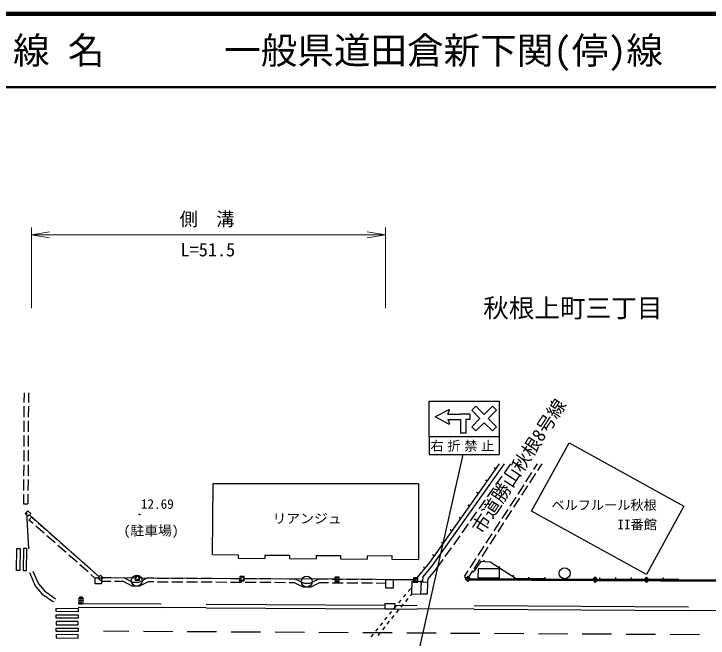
# Model space of a CAD drawing. Units: millimetres at full size, sheet at 1:1000; details may follow other scales. Extents: x 40000 to 680000, y 20000 to 380000.
# Drawn here: x 187992 to 282896, y 294707 to 380000 of the extents above; entities that cross this region are included whole.
import ezdxf
from ezdxf.enums import TextEntityAlignment as Align

# ---------------------------------------------------------------- set-up
doc = ezdxf.new("R2010")
doc.units = ezdxf.units.MM
doc.header["$LTSCALE"] = 1000
for name, color, linetype, lineweight in [('M-BGD', 7, 'Continuous', 25), ('M-BMK-ROW', 30, 'Continuous', 25), ('M-STR-HTXT', 7, 'Continuous', 13), ('M-STR-STRC', 7, 'Continuous', 25), ('M-TTL', 2, 'Continuous', 140), ('M-TTL-LINE', 7, 'Continuous', 50)]:
    doc.layers.add(name, color=color, linetype=linetype, lineweight=lineweight)
doc.layers.add('M-BMK-HTXT', color=7, linetype='Continuous')
doc.layers.add('M-TTL-TXT', color=7, linetype='Continuous')
doc.styles.add('ＭＳ ゴシック', font='')
doc.styles.get('ＭＳ ゴシック').set_extended_font_data('MS Gothic')

# ---------------------------------------------------------------- blocks, each defined once
blk = doc.blocks.new('open_arrow')
at = {"color": 0, "linetype": 'Continuous', "lineweight": -2}
blk.add_lwpolyline([(7.5, 1.25), (0, 0), (7.5, -1.25)], dxfattribs=at)

msp = doc.modelspace()

# ---------------------------------------------------------------- linework, layer by layer
at = {"layer": 'M-BGD'}
for p, q in [((189377, 328227), (189372, 326886)), ((189977, 328215), (189972, 326878)), ((189369, 326386), (189363, 324886)), ((189969, 326378), (189963, 324878)), ((189361, 324386), (189354, 322886)), ((189961, 324378), (189954, 322878)), ((189352, 322386), (189346, 320886)), ((189952, 322379), (189946, 320879)), ((258771, 312062), (263904, 321369)), ((263904, 321369), (279595, 312714)), ((189344, 320386), (189337, 318886)), ((189944, 320379), (189937, 318879)), ((189335, 318386), (189329, 316886)), ((189935, 318379), (189929, 316879)), ((254327, 318503), (244801, 305029)), ((255023, 318505), (245185, 304614)), ((253867, 317852), (253663, 317996)), ((255882, 318507), (255002, 317264)), ((259087, 317752), (259583, 318516)), ((259616, 317612), (260204, 318518)), ((257999, 316074), (258815, 317333)), ((258528, 315934), (259344, 317192)), ((189326, 316386), (189320, 314886)), ((189926, 316379), (189920, 314879)), ((252663, 316149), (252459, 316293)), ((254713, 316856), (253846, 315632)), ((215158, 306143), (215225, 315792)), ((243322, 315786), (215225, 315792)), ((243322, 315786), (243320, 305454)), ((253557, 315224), (252690, 314000)), ((256911, 314396), (257727, 315655)), ((257440, 314256), (258256, 315514)), ((189318, 314386), (189312, 313045)), ((189918, 314379), (189912, 313042)), ((251459, 314446), (251255, 314590)), ((252401, 313592), (251534, 312368)), ((255823, 312718), (256639, 313977)), ((256351, 312578), (257167, 313836)), ((189312, 313045), (189912, 313042)), ((250255, 312743), (250051, 312887)), ((254735, 311040), (255551, 312299)), ((279595, 312714), (274461, 303407)), ((189703, 311857), (190007, 306913)), ((251245, 311959), (250378, 310735)), ((255263, 310900), (256079, 312158)), ((274461, 303407), (258771, 312062)), ((190384, 311221), (190053, 310845)), ((190617, 310349), (190053, 310845)), ((190948, 310725), (190384, 311221)), ((192450, 309404), (191323, 310394)), ((249051, 311040), (248847, 311184)), ((253646, 309362), (254463, 310621)), ((254175, 309222), (254991, 310480)), ((192119, 309028), (190993, 310019)), ((247847, 309337), (247643, 309481)), ((250090, 310327), (249223, 309103)), ((193621, 307708), (192495, 308698)), ((193951, 308083), (192825, 309074)), ((248934, 308695), (248067, 307471)), ((252558, 307684), (253374, 308943)), ((253087, 307544), (253903, 308802)), ((195453, 306762), (194327, 307753)), ((246643, 307634), (246439, 307778)), ((195123, 306387), (193997, 307377)), ((247778, 307063), (246911, 305839)), ((251470, 306006), (252286, 307265)), ((251999, 305865), (252815, 307124)), ((196625, 305066), (195498, 306057)), ((196955, 305441), (195829, 306432)), ((215158, 306143), (218660, 306099)), ((218660, 306099), (218660, 305616)), ((218660, 305616), (222306, 305562)), ((222306, 306045), (225660, 306056)), ((222306, 306045), (222306, 305562)), ((225660, 306056), (225660, 305573)), ((229306, 306002), (232657, 306008)), ((229306, 306002), (229306, 305519)), ((232657, 306008), (232657, 305524)), ((236303, 305954), (239655, 305976)), ((236303, 305954), (236303, 305471)), ((239655, 305976), (239655, 305493)), ((245439, 305931), (245235, 306075)), ((198127, 303745), (197000, 304736)), ((198457, 304121), (197331, 305111)), ((225660, 305573), (229306, 305519)), ((232657, 305524), (236303, 305471)), ((239655, 305493), (243301, 305439)), ((244801, 305029), (242869, 302648)), ((246622, 305431), (245741, 304188)), ((250382, 304328), (251198, 305587)), ((251806, 305159), (250783, 303708)), ((250910, 304187), (251726, 305446)), ((253103, 305077), (251806, 305159)), ((252281, 305129), (252297, 305378)), ((256636, 302803), (253103, 305077)), ((190592, 303861), (191353, 302129)), ((199396, 303294), (198832, 303790)), ((245185, 304614), (243909, 303068)), ((244183, 304267), (243989, 304425)), ((245741, 304188), (244583, 302785)), ((249614, 303145), (250110, 303909)), ((250051, 302862), (250638, 303768)), ((250783, 303708), (250579, 303852)), ((251440, 304180), (251438, 302960)), ((254363, 304175), (251440, 304180)), ((254304, 304304), (254439, 304514)), ((254361, 302955), (254363, 304175)), ((199066, 302919), (198502, 303415)), ((199082, 302140), (199092, 302948)), ((199092, 302948), (199991, 302937)), ((199991, 302937), (199981, 302129)), ((201301, 302929), (199991, 302937)), ((203110, 302919), (201801, 302927)), ((204267, 302304), (203110, 302919)), ((206229, 302880), (205056, 302294)), ((207108, 302876), (206229, 302880)), ((209108, 302865), (207608, 302873)), ((211108, 302854), (209608, 302862)), ((213108, 302843), (211608, 302851)), ((215108, 302832), (213608, 302841)), ((217108, 302822), (215608, 302830)), ((219108, 302811), (217608, 302819)), ((221108, 302800), (219608, 302808)), ((223108, 302789), (221608, 302797)), ((225108, 302779), (223608, 302787)), ((226488, 302771), (225608, 302776)), ((227668, 302163), (226488, 302771)), ((229639, 302748), (228469, 302152)), ((230961, 302739), (229639, 302748)), ((242869, 302648), (242675, 302805)), ((243909, 303068), (243842, 302435)), ((244583, 302785), (244538, 302361)), ((249614, 303145), (249957, 302795)), ((249957, 302795), (249956, 302645)), ((286943, 302597), (249957, 302795)), ((251438, 302960), (254361, 302955)), ((256197, 303085), (256332, 303295)), ((260617, 302803), (256636, 302803)), ((258366, 302803), (258366, 303053)), ((260617, 302803), (260617, 303053)), ((268102, 302759), (268102, 303009)), ((278898, 302736), (268102, 302759)), ((270261, 302755), (270262, 303005)), ((272420, 302750), (272421, 303000)), ((274579, 302745), (274580, 302995)), ((276738, 302741), (276739, 302991)), ((191353, 302129), (192170, 301150)), ((199981, 302129), (199082, 302140)), ((201236, 302430), (199988, 302437)), ((202984, 302420), (201736, 302427)), ((204139, 301806), (202984, 302420)), ((205171, 301792), (204139, 301806)), ((205056, 302294), (204267, 302304)), ((206346, 302380), (205171, 301792)), ((207106, 302376), (206346, 302380)), ((209105, 302365), (207606, 302373)), ((211105, 302354), (209605, 302362)), ((213105, 302343), (211605, 302351)), ((215105, 302332), (213605, 302341)), ((217105, 302322), (215605, 302330)), ((219105, 302311), (217605, 302319)), ((221105, 302300), (219605, 302308)), ((223105, 302289), (221605, 302297)), ((225105, 302279), (223605, 302287)), ((226365, 302272), (225605, 302276)), ((227544, 301665), (226365, 302272)), ((228469, 302152), (227668, 302163)), ((229757, 302247), (228586, 301651)), ((231018, 302239), (229757, 302247)), ((232961, 302726), (231461, 302736)), ((233018, 302226), (231518, 302236)), ((234961, 302713), (233461, 302723)), ((235018, 302213), (233518, 302223)), ((236961, 302700), (235461, 302710)), ((237018, 302200), (235518, 302210)), ((238783, 302688), (237461, 302697)), ((238780, 302188), (237518, 302197)), ((238783, 302688), (238771, 301594)), ((239878, 302676), (238783, 302688)), ((239867, 301582), (239878, 302676)), ((242869, 302648), (239878, 302676)), ((242386, 302435), (242329, 300768)), ((243699, 302390), (242386, 302435)), ((243567, 302409), (242868, 302428)), ((243642, 300723), (243699, 302390)), ((243642, 300723), (243699, 302390)), ((243699, 302390), (244538, 302361)), ((244538, 302361), (244481, 300694)), ((286942, 302447), (249956, 302645)), ((192170, 301150), (193692, 300074)), ((228586, 301651), (227544, 301665)), ((238771, 301594), (239867, 301582)), ((241891, 301058), (242256, 301504)), ((196905, 299542), (196918, 300167)), ((196918, 300167), (196929, 300229)), ((196929, 300229), (196953, 300271)), ((196953, 300271), (196996, 300315)), ((196996, 300315), (197042, 300339)), ((197042, 300339), (197109, 300350)), ((197109, 300350), (197234, 300348)), ((197234, 300348), (197302, 300334)), ((197302, 300334), (197346, 300308)), ((197346, 300308), (197388, 300264)), ((197388, 300264), (197412, 300216)), ((197418, 300156), (197405, 299531)), ((197412, 300216), (197418, 300156)), ((240624, 299510), (240941, 299897)), ((241257, 300284), (241574, 300671)), ((241577, 299727), (241894, 300114)), ((242210, 300501), (242426, 300764)), ((242329, 300768), (243642, 300723)), ((244481, 300694), (243642, 300723)), ((196780, 299454), (208148, 299401)), ((196914, 299479), (196905, 299542)), ((196938, 299431), (196914, 299479)), ((196977, 299390), (196938, 299431)), ((197021, 299364), (196977, 299390)), ((197089, 299350), (197021, 299364)), ((197214, 299348), (197089, 299350)), ((197281, 299356), (197214, 299348)), ((197327, 299383), (197281, 299356)), ((197373, 299424), (197327, 299383)), ((197394, 299469), (197373, 299424)), ((197405, 299531), (197394, 299469)), ((214277, 299343), (238745, 299205)), ((238734, 298654), (238736, 299455)), ((238736, 299455), (240048, 299451)), ((239990, 298736), (240307, 299123)), ((240036, 299170), (243104, 299202)), ((240048, 299451), (240046, 298651)), ((240943, 298953), (241260, 299340)), ((250924, 299160), (280194, 298978)), ((240046, 298651), (238734, 298654)), ((239357, 297963), (239674, 298350)), ((240310, 298180), (240627, 298566)), ((238723, 297189), (239040, 297576)), ((239676, 297406), (239993, 297793)), ((238090, 296415), (238407, 296802)), ((238409, 295858), (238726, 296245)), ((239043, 296632), (239360, 297019)), ((236823, 294868), (237140, 295255)), ((237456, 295642), (237773, 296028)), ((237776, 295085), (238093, 295471))]:
    msp.add_line(p, q, dxfattribs=at)
for centre, radius in [((205154, 311607), 50), ((205154, 311607), 43.8), ((205154, 311607), 37.5), ((205154, 311607), 31.3), ((205154, 311607), 25), ((205154, 311607), 18.8), ((205154, 311607), 12.5), ((205154, 311607), 6.2), ((263286, 303570), 746), ((204784, 302544), 746), ((228022, 302428), 746), ((242743, 302432), 124), ((243692, 302405), 124), ((197161, 299849), 75), ((197168, 300149), 75), ((197155, 299549), 75)]:
    msp.add_circle(centre, radius, dxfattribs=at)
at = {"layer": 'M-BMK-ROW'}
for p, q in [((190112, 311546), (199625, 303119)), ((204559, 302914), (200193, 302941)), ((204866, 303212), (204559, 302918)), ((204559, 302918), (204853, 302612)), ((204853, 302612), (205159, 302905)), ((205159, 302905), (204866, 303212)), ((218861, 302827), (205159, 302910)), ((219167, 303125), (218861, 302831)), ((218861, 302831), (219154, 302525)), ((219154, 302525), (219461, 302818)), ((219461, 302818), (219167, 303125)), ((231871, 302746), (219461, 302823)), ((232177, 303044), (231871, 302750)), ((231871, 302750), (232165, 302444)), ((232471, 302738), (232177, 303044)), ((242910, 302954), (242603, 302661)), ((243203, 302648), (242910, 302954)), ((250427, 302794), (249677, 302809)), ((250044, 302427), (250060, 303176)), ((250421, 302799), (267094, 302702)), ((267456, 302325), (267472, 303075)), ((274456, 302294), (274471, 303044)), ((232165, 302444), (232471, 302738)), ((242603, 302657), (232471, 302742)), ((242603, 302661), (242897, 302355)), ((242897, 302355), (243203, 302648)), ((267839, 302692), (267089, 302708)), ((267833, 302698), (274095, 302671)), ((274838, 302661), (274089, 302677)), ((274833, 302667), (307094, 302479))]:
    msp.add_line(p, q, dxfattribs=at)
for points in [[(189905, 311347), (189538, 311730), (189921, 312097), (190288, 311714)], [(199816, 302568), (199449, 302951), (199832, 303318), (200199, 302935)], [(204553, 302618), (205153, 302605), (205166, 303205), (204566, 303218)], [(218854, 302531), (219454, 302518), (219467, 303118), (218867, 303131)], [(231865, 302450), (232464, 302438), (232477, 303038), (231877, 303050)], [(242597, 302361), (243197, 302348), (243210, 302948), (242610, 302961)], [(250044, 302427), (249677, 302809), (250060, 303176), (250427, 302794)], [(267456, 302325), (267089, 302708), (267472, 303075), (267839, 302692)], [(274456, 302294), (274089, 302677), (274471, 303044), (274838, 302661)]]:
    msp.add_lwpolyline(points, close=True, dxfattribs=at)
at = {"layer": 'M-STR-HTXT'}
for p, q in [((190384, 339808), (190384, 350808)), ((238780, 339808), (238780, 350808)), ((190384, 349808), (238780, 349808))]:
    msp.add_line(p, q, dxfattribs=at)
at = {"layer": 'M-STR-STRC'}
for p, q in [((247443, 325920), (245560, 324938)), ((247324, 325291), (247531, 325842)), ((247443, 323955), (245560, 324938)), ((247324, 325291), (249064, 325291)), ((247324, 324585), (247531, 324033)), ((247324, 324585), (249064, 324585)), ((250337, 325291), (249064, 325291)), ((249064, 324585), (249064, 322715)), ((249759, 324585), (249759, 322715)), ((250337, 324585), (249759, 324585)), ((250337, 325291), (250337, 324585)), ((249759, 322715), (249064, 322715)), ((254312, 322208), (254312, 319808)), ((242940, 291063), (249402, 319808)), ((188346, 303964), (188413, 306969)), ((188413, 306969), (188863, 306959)), ((188863, 306959), (188796, 303954)), ((189313, 306949), (189246, 303944)), ((189763, 306939), (189313, 306949)), ((189696, 303935), (189763, 306939)), ((188796, 303954), (188346, 303964)), ((189246, 303944), (189696, 303935)), ((190134, 303660), (190924, 301863)), ((190924, 301863), (191828, 300779)), ((191828, 300779), (193404, 299666)), ((196777, 298954), (208146, 298901)), ((193776, 298328), (193777, 298778)), ((196774, 298316), (193776, 298328)), ((193777, 298778), (196776, 298766)), ((196776, 298766), (196774, 298316)), ((214274, 298843), (208146, 298901)), ((214274, 298843), (238742, 298705)), ((240041, 298670), (243110, 298702)), ((250921, 298660), (243110, 298702)), ((250921, 298660), (280191, 298478)), ((286261, 298442), (280191, 298478)), ((193772, 297428), (193774, 297878)), ((196771, 297416), (193772, 297428)), ((193774, 297878), (196773, 297866)), ((196773, 297866), (196771, 297416)), ((193770, 296978), (193769, 296528)), ((193769, 296528), (196767, 296516)), ((196769, 296966), (193770, 296978)), ((196767, 296516), (196769, 296966)), ((193764, 295178), (193762, 294728)), ((196762, 295166), (193764, 295178)), ((193765, 295628), (193767, 296078)), ((196764, 295616), (193765, 295628)), ((193767, 296078), (196766, 296066)), ((196761, 294716), (196762, 295166)), ((196766, 296066), (196764, 295616)), ((200242, 295681), (203699, 295661)), ((205699, 295649), (209699, 295626)), ((211699, 295614), (215699, 295591)), ((217699, 295579), (221698, 295556)), ((223698, 295544), (227698, 295521)), ((229698, 295510), (233698, 295486)), ((235698, 295475), (239698, 295451)), ((241698, 295440), (245698, 295417)), ((247698, 295405), (251698, 295382)), ((253698, 295370), (257698, 295347)), ((259698, 295335), (263698, 295312)), ((265698, 295300), (269698, 295277)), ((271698, 295265), (275698, 295242)), ((277698, 295230), (281697, 295207)), ((193762, 294728), (196761, 294716))]:
    msp.add_line(p, q, dxfattribs=at)
for points in [[(244741, 327074), (254312, 327074), (254312, 322208), (244741, 322208)], [(250575, 325837), (251141, 326402), (252272, 325271), (253403, 326402), (253969, 325837), (252838, 324705), (253969, 323574), (253403, 323008), (252272, 324140), (251141, 323008), (250575, 323574), (251706, 324705)]]:
    msp.add_lwpolyline(points, close=True, dxfattribs=at)
msp.add_lwpolyline([(244741, 322208), (244741, 319808), (254312, 319808)], dxfattribs=at)
for centre, start, end in [((247472, 325864), 339.44397, 117.55283), ((247472, 324011), 242.44719, 20.55606)]:
    msp.add_arc(centre, 63, start, end, dxfattribs=at)
at = {"layer": 'M-TTL'}
msp.add_line((680000, 380000), (40000, 380000), dxfattribs=at)
at = {"layer": 'M-TTL-LINE'}
msp.add_line((40000, 370000), (680000, 370000), dxfattribs=at)

# ---------------------------------------------------------------- block references
at = {"layer": 'M-STR-HTXT', "xscale": 333, "yscale": 333}
msp.add_blockref('open_arrow', (190384, 349808), dxfattribs=at)
at = {"layer": 'M-STR-HTXT', "xscale": 333, "yscale": 333, "rotation": 180}
msp.add_blockref('open_arrow', (238780, 349808), dxfattribs=at)

# ---------------------------------------------------------------- texts
at = {"layer": 'M-BGD', "style": 'ＭＳ ゴシック'}
for s, p in [('12.69', (205360, 311977)), ('ベルフルール秋根', (261473, 311833))]:
    msp.add_text(s, height=1320, dxfattribs=at).set_placement(p, align=Align.BOTTOM_LEFT)
at = {"layer": 'M-BGD', "style": 'ＭＳ ゴシック', "width": 1.05}
for s, p in [('リアンジュ', (223346, 309993)), ('(駐車場)', (202976, 308343))]:
    msp.add_text(s, height=1320, dxfattribs=at).set_placement(p, align=Align.BOTTOM_LEFT)
at = {"layer": 'M-BGD', "style": 'ＭＳ ゴシック'}
msp.add_text('II番館', height=1320, dxfattribs=at).set_placement((273194, 309162), align=Align.BOTTOM_CENTER)
at = {"layer": 'M-BMK-HTXT', "style": 'ＭＳ ゴシック'}
msp.add_text('秋根上町三丁目', height=2566, dxfattribs=at).set_placement((264402, 339808), align=Align.MIDDLE_CENTER)
msp.add_text('市道勝山秋根8号線', height=1833, rotation=57.037, dxfattribs=at).set_placement((252475, 308510), align=Align.BOTTOM_LEFT)
at = {"layer": 'M-STR-HTXT', "style": 'ＭＳ ゴシック'}
msp.add_text('側\u3000溝', height=1833, dxfattribs=at).set_placement((214403, 351963), align=Align.MIDDLE_CENTER)
msp.add_text('L=51.5', height=1833, dxfattribs=at).set_placement((214509, 346316), align=Align.BOTTOM_CENTER)
at = {"layer": 'M-STR-STRC', "insert": (249556, 320910), "char_height": 1320, "attachment_point": 5, "style": 'ＭＳ ゴシック'}
msp.add_mtext('\\T1.28;右折禁止', dxfattribs=at)
at = {"layer": 'M-TTL-TXT', "style": 'ＭＳ ゴシック'}
for s, p in [('路 線 名', (180380, 375000)), ('一般県道田倉新下関(停)線', (216734, 375000))]:
    msp.add_text(s, height=3666, dxfattribs=at).set_placement(p, align=Align.MIDDLE_LEFT)

doc.saveas('drawing.dxf')
